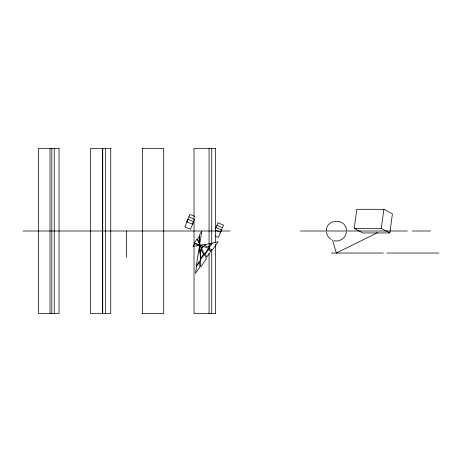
<?xml version="1.0" encoding="UTF-8"?>
<svg xmlns="http://www.w3.org/2000/svg" width="462" height="462" viewBox="0 0 462 462"><rect width="100%" height="100%" fill="white"/><g stroke="black" fill="none" stroke-linecap="round" stroke-linejoin="round"><path stroke-width="0.69" d="M326.432 230.509C326.397 218.226 346.425 218.226 346.396 230.509M346.356 231.982C345.963 237.855 339.651 242.302 333.986 240.696M354.233 228.378L356.785 209.315L383.864 209.315L392.4 213.894L389.847 232.952L362.774 232.952L354.233 228.378L381.312 228.378L389.847 232.952M381.312 228.378L383.864 209.315M186.735 221.899L189.951 214.397L194.311 216.262M192.336 224.301L194.219 219.906M215.818 227.795L217.972 222.776L223.573 225.179L220.357 232.681M215.517 228.736L216.049 227.495L221.65 229.897L218.434 237.399L215.321 236.065M199.578 244.386L199.289 245.051L202.864 246.413L201.449 248.29M377.685 232.6L336.324 253.037L332.524 239.951M141.967 148.475L163.692 148.475L163.692 313.525L141.967 313.525M215.506 148.475L194.034 148.475L194.034 313.525L215.506 313.525M23.1 231L229.972 231M300.387 231L407.444 231M412.347 231L430.526 231M331.364 253.037L383.31 253.037M386.954 253.037L438.9 253.037M216.909 225.26L222.511 227.656M188.889 216.88L194.49 219.277M215.61 230.243L220.588 232.38M187 221.818L192.596 224.22M331.271 239.57C328.592 237.988 326.755 235.083 326.467 231.982M215.523 148.475L215.523 242.891M215.523 244.334L215.523 313.525M211.74 148.475L211.74 244.334M211.74 249.376L211.74 313.525M209.055 148.475L209.055 244.334M209.055 245.772L209.055 250.098M209.055 253.702L209.055 313.525M142.313 148.475L142.313 313.525M126.536 231L126.536 257.346M105.619 148.475L105.619 313.525M102.731 148.475L102.731 313.525M102.587 148.475L102.587 313.525M54.245 148.475L54.245 313.525M51.848 148.475L51.848 313.525M50 148.475L50 313.525M198.25 253.349L196.252 265.817L212.433 242.902L218.104 241.834L212.503 249.89L194.45 243L196.974 238.964L206.398 258.656L200.716 266.828L199.318 235.204L201.807 231.225L200.029 242.284L198.625 245.489L205.122 244.271L198.25 253.349M199.815 243.607L198.464 252.027L199.809 250.248L199.815 243.607M196.593 266.326L195.466 273.342L199.838 267.059L199.613 262.046L196.593 266.326M188.063 219.335L184.846 226.836L190.448 229.239L193.659 221.737L188.063 219.335M198.238 244.924L197.973 245.53L192.839 246.494L194.669 243.561L198.238 244.924M199.544 242.053L199.301 242.602L197.632 239.12L199.295 236.457L199.544 242.053M211.076 250.837L206.774 257.028L205.319 253.99L208.298 249.775L211.076 250.837M210.834 243.497L208.316 247.066L205.013 245.807L206.081 244.392L210.834 243.497M203.459 254.348L200.56 258.454L200.271 251.882L201.501 250.254L203.459 254.348M59.038 148.475L38.531 148.475L38.531 313.525L59.038 313.525L59.038 148.475M110.759 148.475L90.598 148.475L90.598 313.525L110.759 313.525L110.759 148.475"/></g></svg>
